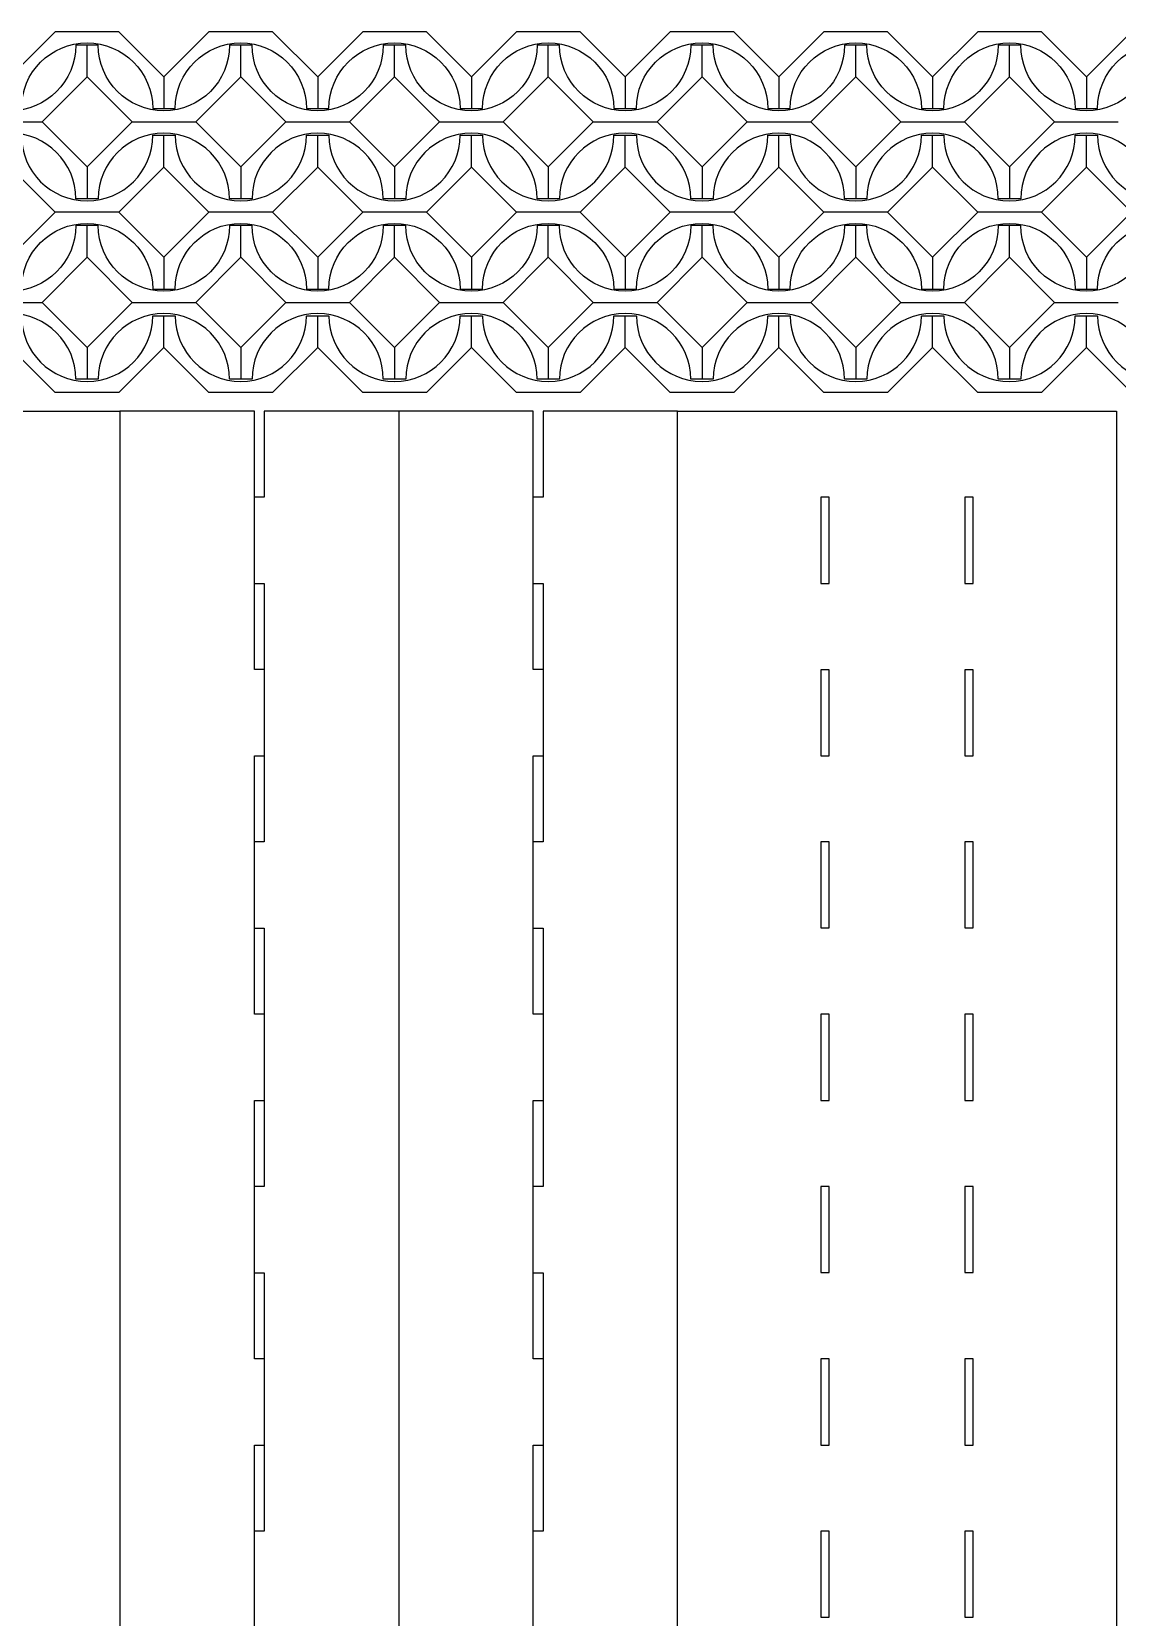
# Model space of a CAD drawing. Extents: x 0 to 1188, y -593 to 900.
# Drawn here: x 594.7 to 933.6, y 405 to 900 of the extents above; entities that cross this region are included whole.
import ezdxf

# ---------------------------------------------------------------- set-up
doc = ezdxf.new("R2010")
doc.units = 0
doc.layers.add('Layer_1', color=7, linetype='CONTINUOUS')

msp = doc.modelspace()

# ---------------------------------------------------------------- linework, layer by layer
at = {"layer": 'Layer_1', "color": 7}
for p, q in [((602.058806, 899.99998), (587.999926, 885.94118)), ((621.941046, 899.99998), (602.058806, 899.99998)), ((635.999926, 885.94118), (621.941046, 899.99998)), ((650.058806, 899.99998), (635.999926, 885.94118)), ((669.941046, 899.99998), (650.058806, 899.99998)), ((683.999926, 885.94118), (669.941046, 899.99998)), ((698.058786, 899.99998), (683.999926, 885.94118)), ((717.941036, 899.99998), (698.058786, 899.99998)), ((731.999919, 885.94118), (717.941036, 899.99998)), ((746.05879, 899.99998), (731.999919, 885.94118)), ((765.941039, 899.99998), (746.05879, 899.99998)), ((779.999919, 885.94118), (765.941039, 899.99998)), ((794.058796, 899.99998), (779.999916, 885.94118)), ((813.941036, 899.99998), (794.058796, 899.99998)), ((827.999916, 885.94118), (813.941036, 899.99998)), ((842.058796, 899.99998), (827.999916, 885.94118)), ((861.941036, 899.99998), (842.058796, 899.99998)), ((875.999916, 885.94118), (861.941036, 899.99998)), ((890.058776, 899.99998), (875.999916, 885.94118)), ((909.941026, 899.99998), (890.058776, 899.99998)), ((923.999909, 885.94118), (909.941026, 899.99998)), ((938.05878, 899.99998), (923.999909, 885.94118)), ((611.999878, 895.83811), (608.499938, 895.83811)), ((615.499936, 895.83811), (611.999876, 895.83811)), ((611.999878, 885.89701), (611.999878, 895.83811)), ((659.999876, 895.83811), (656.499937, 895.83811)), ((659.999876, 885.89701), (659.999876, 895.83811)), ((663.499936, 895.83811), (659.999876, 895.83811)), ((707.999869, 895.83811), (704.499929, 895.83811)), ((707.999869, 885.89701), (707.999869, 895.83811)), ((711.499929, 895.83811), (707.999869, 895.83811)), ((755.999869, 895.83811), (752.499929, 895.83811)), ((755.999869, 885.89701), (755.999869, 895.83811)), ((759.499929, 895.83811), (755.999869, 895.83811)), ((803.999869, 895.83811), (800.499929, 895.83811)), ((807.499926, 895.83811), (803.999866, 895.83811)), ((803.999869, 885.89701), (803.999869, 895.83811)), ((851.999866, 895.83811), (848.499927, 895.83811)), ((851.999866, 885.89701), (851.999866, 895.83811)), ((855.499926, 895.83811), (851.999866, 895.83811)), ((899.999859, 895.83811), (896.499919, 895.83811)), ((899.999859, 885.89701), (899.999859, 895.83811)), ((903.499919, 895.83811), (899.999859, 895.83811)), ((597.940998, 871.83821), (611.999878, 885.89701)), ((611.999876, 885.89701), (626.058756, 871.83821)), ((635.999926, 885.94118), (635.999926, 876.00008)), ((645.941005, 871.83821), (659.999876, 885.89701)), ((659.999876, 885.89701), (674.058759, 871.83821)), ((683.999926, 885.94118), (683.999926, 876.00008)), ((693.941009, 871.83821), (707.999869, 885.89701)), ((707.999869, 885.89701), (722.058749, 871.83821)), ((731.999919, 885.94118), (731.999919, 876.00008)), ((741.940989, 871.83821), (755.999869, 885.89701)), ((755.999869, 885.89701), (770.058749, 871.83821)), ((779.999916, 885.94118), (779.999916, 876.00008)), ((789.940989, 871.83821), (803.999869, 885.89701)), ((803.999866, 885.89701), (818.058746, 871.83821)), ((827.999916, 885.94118), (827.999916, 876.00008)), ((837.940995, 871.83821), (851.999866, 885.89701)), ((851.999866, 885.89701), (866.058749, 871.83821)), ((875.999916, 885.94118), (875.999916, 876.00008)), ((885.940999, 871.83821), (899.999859, 885.89701)), ((899.999859, 885.89701), (914.058739, 871.83821)), ((923.999909, 885.94118), (923.999909, 876.00008)), ((578.058758, 871.83819), (597.940998, 871.83819)), ((597.940998, 871.83819), (611.999878, 857.77939)), ((611.999876, 857.77939), (626.058756, 871.83819)), ((626.058756, 871.83819), (645.941005, 871.83819)), ((632.499866, 876.00008), (635.999926, 876.00008)), ((635.999926, 876.00008), (639.499866, 876.00008)), ((645.941005, 871.83819), (659.999876, 857.77939)), ((659.999876, 857.77939), (674.058759, 871.83819)), ((674.058759, 871.83819), (693.941009, 871.83819)), ((680.499866, 876.00008), (683.999926, 876.00008)), ((683.999926, 876.00008), (687.499866, 876.00008)), ((693.941009, 871.83819), (707.999869, 857.77939)), ((707.999869, 857.77939), (722.058749, 871.83819)), ((722.058749, 871.83819), (741.940989, 871.83819)), ((728.499859, 876.00008), (731.999919, 876.00008)), ((731.999919, 876.00008), (735.499858, 876.00008)), ((741.940989, 871.83819), (755.999869, 857.77939)), ((755.999869, 857.77939), (770.058749, 871.83819)), ((770.058749, 871.83819), (789.940989, 871.83819)), ((776.499859, 876.00008), (779.999919, 876.00008)), ((779.999916, 876.00008), (783.499856, 876.00008)), ((789.940989, 871.83819), (803.999869, 857.77939)), ((803.999866, 857.77939), (818.058746, 871.83819)), ((818.058746, 871.83819), (837.940995, 871.83819)), ((824.499856, 876.00008), (827.999916, 876.00008)), ((827.999916, 876.00008), (831.499856, 876.00008)), ((837.940995, 871.83819), (851.999866, 857.77939)), ((851.999866, 857.77939), (866.058749, 871.83819)), ((866.058749, 871.83819), (885.940999, 871.83819)), ((872.499856, 876.00008), (875.999916, 876.00008)), ((875.999916, 876.00008), (879.499856, 876.00008)), ((885.940999, 871.83819), (899.999859, 857.77939)), ((899.999859, 857.77939), (914.058739, 871.83819)), ((914.058739, 871.83819), (933.940979, 871.83819)), ((920.499849, 876.00008), (923.999909, 876.00008)), ((923.999909, 876.00008), (927.499848, 876.00008)), ((632.499866, 867.67632), (635.999926, 867.67632)), ((635.999926, 857.73522), (635.999926, 867.67632)), ((635.999926, 867.67632), (639.499866, 867.67632)), ((680.499866, 867.67632), (683.999926, 867.67632)), ((683.999926, 857.73522), (683.999926, 867.67632)), ((683.999926, 867.67632), (687.499866, 867.67632)), ((728.499859, 867.67632), (731.999919, 867.67632)), ((731.999919, 857.73522), (731.999919, 867.67632)), ((731.999919, 867.67632), (735.499858, 867.67632)), ((776.499859, 867.67632), (779.999919, 867.67632)), ((779.999916, 857.73522), (779.999916, 867.67632)), ((779.999916, 867.67632), (783.499856, 867.67632)), ((824.499856, 867.67632), (827.999916, 867.67632)), ((827.999916, 857.73522), (827.999916, 867.67632)), ((827.999916, 867.67632), (831.499856, 867.67632)), ((872.499856, 867.67632), (875.999916, 867.67632)), ((875.999916, 857.73522), (875.999916, 867.67632)), ((875.999916, 867.67632), (879.499856, 867.67632)), ((920.499849, 867.67632), (923.999909, 867.67632)), ((923.999909, 857.73522), (923.999909, 867.67632)), ((923.999909, 867.67632), (927.499848, 867.67632)), ((602.058806, 843.67642), (587.999926, 857.73522)), ((611.999878, 857.77939), (611.999878, 847.83829)), ((635.999926, 857.73522), (621.941046, 843.67642)), ((650.058806, 843.67642), (635.999926, 857.73522)), ((659.999876, 857.77939), (659.999876, 847.83829)), ((683.999926, 857.73522), (669.941046, 843.67642)), ((698.058786, 843.67642), (683.999926, 857.73522)), ((707.999869, 857.77939), (707.999869, 847.83829)), ((731.999919, 857.73522), (717.941036, 843.67642)), ((746.05879, 843.67642), (731.999919, 857.73522)), ((755.999869, 857.77939), (755.999869, 847.83829)), ((779.999919, 857.73522), (765.941039, 843.67642)), ((794.058796, 843.67642), (779.999916, 857.73522)), ((803.999869, 857.77939), (803.999869, 847.83829)), ((827.999916, 857.73522), (813.941036, 843.67642)), ((842.058796, 843.67642), (827.999916, 857.73522)), ((851.999866, 857.77939), (851.999866, 847.83829)), ((875.999916, 857.73522), (861.941036, 843.67642)), ((890.058776, 843.67642), (875.999916, 857.73522)), ((899.999859, 857.77939), (899.999859, 847.83829)), ((923.999909, 857.73522), (909.941026, 843.67642)), ((938.05878, 843.67642), (923.999909, 857.73522)), ((611.999878, 847.83829), (608.499938, 847.83829)), ((615.499936, 847.83829), (611.999876, 847.83829)), ((659.999876, 847.83829), (656.499937, 847.83829)), ((663.499936, 847.83829), (659.999876, 847.83829)), ((707.999869, 847.83829), (704.499929, 847.83829)), ((711.499929, 847.83829), (707.999869, 847.83829)), ((755.999869, 847.83829), (752.499929, 847.83829)), ((759.499929, 847.83829), (755.999869, 847.83829)), ((803.999869, 847.83829), (800.499929, 847.83829)), ((807.499926, 847.83829), (803.999866, 847.83829)), ((851.999866, 847.83829), (848.499927, 847.83829)), ((855.499926, 847.83829), (851.999866, 847.83829)), ((899.999859, 847.83829), (896.499919, 847.83829)), ((903.499919, 847.83829), (899.999859, 847.83829)), ((602.058806, 843.67638), (587.999926, 829.61758)), ((621.941046, 843.67642), (602.058806, 843.67642)), ((635.999926, 829.61758), (621.941046, 843.67638)), ((650.058806, 843.67638), (635.999926, 829.61758)), ((669.941046, 843.67642), (650.058806, 843.67642)), ((683.999926, 829.61758), (669.941046, 843.67638)), ((698.058786, 843.67638), (683.999926, 829.61758)), ((717.941036, 843.67642), (698.058786, 843.67642)), ((731.999919, 829.61758), (717.941036, 843.67638)), ((746.05879, 843.67638), (731.999919, 829.61758)), ((765.941039, 843.67642), (746.05879, 843.67642)), ((779.999919, 829.61758), (765.941039, 843.67638)), ((794.058796, 843.67638), (779.999916, 829.61758)), ((813.941036, 843.67642), (794.058796, 843.67642)), ((827.999916, 829.61758), (813.941036, 843.67638)), ((842.058796, 843.67638), (827.999916, 829.61758)), ((861.941036, 843.67642), (842.058796, 843.67642)), ((875.999916, 829.61758), (861.941036, 843.67638)), ((890.058776, 843.67638), (875.999916, 829.61758)), ((909.941026, 843.67642), (890.058776, 843.67642)), ((923.999909, 829.61758), (909.941026, 843.67638)), ((938.05878, 843.67638), (923.999909, 829.61758)), ((611.999878, 839.51451), (608.499938, 839.51451)), ((615.499936, 839.51451), (611.999876, 839.51451)), ((611.999878, 829.57341), (611.999878, 839.51451)), ((659.999876, 839.51451), (656.499937, 839.51451)), ((659.999876, 829.57341), (659.999876, 839.51451)), ((663.499936, 839.51451), (659.999876, 839.51451)), ((707.999869, 839.51451), (704.499929, 839.51451)), ((707.999869, 829.57341), (707.999869, 839.51451)), ((711.499929, 839.51451), (707.999869, 839.51451)), ((755.999869, 839.51451), (752.499929, 839.51451)), ((755.999869, 829.57341), (755.999869, 839.51451)), ((759.499929, 839.51451), (755.999869, 839.51451)), ((803.999869, 839.51451), (800.499929, 839.51451)), ((807.499926, 839.51451), (803.999866, 839.51451)), ((803.999869, 829.57341), (803.999869, 839.51451)), ((851.999866, 839.51451), (848.499927, 839.51451)), ((851.999866, 829.57341), (851.999866, 839.51451)), ((855.499926, 839.51451), (851.999866, 839.51451)), ((899.999859, 839.51451), (896.499919, 839.51451)), ((899.999859, 829.57341), (899.999859, 839.51451)), ((903.499919, 839.51451), (899.999859, 839.51451)), ((597.940998, 815.51461), (611.999878, 829.57341)), ((611.999876, 829.57341), (626.058756, 815.51461)), ((635.999926, 829.61758), (635.999926, 819.67648)), ((645.941005, 815.51461), (659.999876, 829.57341)), ((659.999876, 829.57341), (674.058759, 815.51461)), ((683.999926, 829.61758), (683.999926, 819.67648)), ((693.941009, 815.51461), (707.999869, 829.57341)), ((707.999869, 829.57341), (722.058749, 815.51461)), ((731.999919, 829.61758), (731.999919, 819.67648)), ((741.940989, 815.51461), (755.999869, 829.57341)), ((755.999869, 829.57341), (770.058749, 815.51461)), ((779.999916, 829.61758), (779.999916, 819.67648)), ((789.940989, 815.51461), (803.999869, 829.57341)), ((803.999866, 829.57341), (818.058746, 815.51461)), ((827.999916, 829.61758), (827.999916, 819.67648)), ((837.940995, 815.51461), (851.999866, 829.57341)), ((851.999866, 829.57341), (866.058749, 815.51461)), ((875.999916, 829.61758), (875.999916, 819.67648)), ((885.940999, 815.51461), (899.999859, 829.57341)), ((899.999859, 829.57341), (914.058739, 815.51461)), ((923.999909, 829.61758), (923.999909, 819.67648)), ((632.499866, 819.67648), (635.999926, 819.67648)), ((635.999926, 819.67648), (639.499866, 819.67648)), ((680.499866, 819.67648), (683.999926, 819.67648)), ((683.999926, 819.67648), (687.499866, 819.67648)), ((728.499859, 819.67648), (731.999919, 819.67648)), ((731.999919, 819.67648), (735.499858, 819.67648)), ((776.499859, 819.67648), (779.999919, 819.67648)), ((779.999916, 819.67648), (783.499856, 819.67648)), ((824.499856, 819.67648), (827.999916, 819.67648)), ((827.999916, 819.67648), (831.499856, 819.67648)), ((872.499856, 819.67648), (875.999916, 819.67648)), ((875.999916, 819.67648), (879.499856, 819.67648)), ((920.499849, 819.67648), (923.999909, 819.67648)), ((923.999909, 819.67648), (927.499848, 819.67648)), ((578.058758, 815.51459), (597.940998, 815.51459)), ((597.940998, 815.51459), (611.999878, 801.45579)), ((611.999876, 801.45579), (626.058756, 815.51459)), ((626.058756, 815.51459), (645.941005, 815.51459)), ((645.941005, 815.51459), (659.999876, 801.45579)), ((659.999876, 801.45579), (674.058759, 815.51459)), ((674.058759, 815.51459), (693.941009, 815.51459)), ((693.941009, 815.51459), (707.999869, 801.45579)), ((707.999869, 801.45579), (722.058749, 815.51459)), ((722.058749, 815.51459), (741.940989, 815.51459)), ((741.940989, 815.51459), (755.999869, 801.45579)), ((755.999869, 801.45579), (770.058749, 815.51459)), ((770.058749, 815.51459), (789.940989, 815.51459)), ((789.940989, 815.51459), (803.999869, 801.45579)), ((803.999866, 801.45579), (818.058746, 815.51459)), ((818.058746, 815.51459), (837.940995, 815.51459)), ((837.940995, 815.51459), (851.999866, 801.45579)), ((851.999866, 801.45579), (866.058749, 815.51459)), ((866.058749, 815.51459), (885.940999, 815.51459)), ((885.940999, 815.51459), (899.999859, 801.45579)), ((899.999859, 801.45579), (914.058739, 815.51459)), ((914.058739, 815.51459), (933.940979, 815.51459)), ((632.499866, 811.35272), (635.999926, 811.35272)), ((635.999926, 801.41162), (635.999926, 811.35272)), ((635.999926, 811.35272), (639.499866, 811.35272)), ((680.499866, 811.35272), (683.999926, 811.35272)), ((683.999926, 801.41162), (683.999926, 811.35272)), ((683.999926, 811.35272), (687.499866, 811.35272)), ((728.499859, 811.35272), (731.999919, 811.35272)), ((731.999919, 801.41162), (731.999919, 811.35272)), ((731.999919, 811.35272), (735.499858, 811.35272)), ((776.499859, 811.35272), (779.999919, 811.35272)), ((779.999916, 801.41162), (779.999916, 811.35272)), ((779.999916, 811.35272), (783.499856, 811.35272)), ((824.499856, 811.35272), (827.999916, 811.35272)), ((827.999916, 801.41162), (827.999916, 811.35272)), ((827.999916, 811.35272), (831.499856, 811.35272)), ((872.499856, 811.35272), (875.999916, 811.35272)), ((875.999916, 801.41162), (875.999916, 811.35272)), ((875.999916, 811.35272), (879.499856, 811.35272)), ((920.499849, 811.35272), (923.999909, 811.35272)), ((923.999909, 801.41162), (923.999909, 811.35272)), ((923.999909, 811.35272), (927.499848, 811.35272)), ((602.058806, 787.35282), (587.999926, 801.41162)), ((611.999878, 801.45579), (611.999878, 791.51469)), ((635.999926, 801.41162), (621.941046, 787.35282)), ((650.058806, 787.35282), (635.999926, 801.41162)), ((659.999876, 801.45579), (659.999876, 791.51469)), ((683.999926, 801.41162), (669.941046, 787.35282)), ((698.058786, 787.35282), (683.999926, 801.41162)), ((707.999869, 801.45579), (707.999869, 791.51469)), ((731.999919, 801.41162), (717.941036, 787.35282)), ((746.05879, 787.35282), (731.999919, 801.41162)), ((755.999869, 801.45579), (755.999869, 791.51469)), ((779.999919, 801.41162), (765.941039, 787.35282)), ((794.058796, 787.35282), (779.999916, 801.41162)), ((803.999869, 801.45579), (803.999869, 791.51469)), ((827.999916, 801.41162), (813.941036, 787.35282)), ((842.058796, 787.35282), (827.999916, 801.41162)), ((851.999866, 801.45579), (851.999866, 791.51469)), ((875.999916, 801.41162), (861.941036, 787.35282)), ((890.058776, 787.35282), (875.999916, 801.41162)), ((899.999859, 801.45579), (899.999859, 791.51469)), ((923.999909, 801.41162), (909.941026, 787.35282)), ((938.05878, 787.35282), (923.999909, 801.41162)), ((621.941046, 787.35282), (602.058806, 787.35282)), ((611.999878, 791.51469), (608.499938, 791.51469)), ((615.499936, 791.51469), (611.999876, 791.51469)), ((669.941046, 787.35282), (650.058806, 787.35282)), ((659.999876, 791.51469), (656.499937, 791.51469)), ((663.499936, 791.51469), (659.999876, 791.51469)), ((717.941036, 787.35282), (698.058786, 787.35282)), ((707.999869, 791.51469), (704.499929, 791.51469)), ((711.499929, 791.51469), (707.999869, 791.51469)), ((765.941039, 787.35282), (746.05879, 787.35282)), ((755.999869, 791.51469), (752.499929, 791.51469)), ((759.499929, 791.51469), (755.999869, 791.51469)), ((813.941036, 787.35282), (794.058796, 787.35282)), ((803.999869, 791.51469), (800.499929, 791.51469)), ((807.499926, 791.51469), (803.999866, 791.51469)), ((861.941036, 787.35282), (842.058796, 787.35282)), ((851.999866, 791.51469), (848.499927, 791.51469)), ((855.499926, 791.51469), (851.999866, 791.51469)), ((909.941026, 787.35282), (890.058776, 787.35282)), ((899.999859, 791.51469), (896.499919, 791.51469)), ((903.499919, 791.51469), (899.999859, 791.51469)), ((485.235846, 781.588531), (622.23582, 781.588531)), ((664.235626, 781.588403), (622.235779, 781.588403)), ((622.235779, 781.588403), (622.235779, 1.529443)), ((664.235626, 700.869541), (664.235626, 781.588403)), ((709.294715, 781.588403), (667.294319, 781.588403)), ((667.294319, 781.588403), (667.294319, 754.662624)), ((751.294549, 781.588403), (709.294702, 781.588403)), ((709.294702, 781.588403), (709.294702, 1.529443)), ((751.294549, 700.869541), (751.294549, 781.588403)), ((796.353639, 781.588403), (754.353242, 781.588403)), ((754.353242, 781.588403), (754.353242, 754.662624)), ((796.353624, 1.529488), (796.353624, 781.588531)), ((796.353624, 781.588531), (933.353598, 781.588531)), ((933.353598, 781.588531), (933.353598, 1.529488)), ((667.294319, 754.662624), (664.235626, 754.662624)), ((754.353242, 754.662624), (751.294549, 754.662624)), ((843.653448, 754.691952), (841.053458, 754.691952)), ((841.053458, 754.691952), (841.053458, 727.795451)), ((843.653448, 727.795451), (843.653448, 754.691952)), ((843.653448, 754.691952), (843.653448, 754.691952)), ((888.653769, 754.691952), (886.053779, 754.691952)), ((886.053779, 754.691952), (886.053779, 727.795451)), ((888.653769, 727.795451), (888.653769, 754.691952)), ((888.653769, 754.691952), (888.653769, 754.691952)), ((664.235626, 727.766082), (667.294319, 727.766082)), ((667.294319, 727.766082), (667.294319, 647.076431)), ((751.294549, 727.766082), (754.353242, 727.766082)), ((754.353242, 727.766082), (754.353242, 647.076431)), ((841.053458, 727.795451), (843.653448, 727.795451)), ((886.053779, 727.795451), (888.653769, 727.795451)), ((667.294319, 700.869541), (664.235626, 700.869541)), ((754.353242, 700.869541), (751.294549, 700.869541)), ((843.653448, 700.83985), (841.053458, 700.83985)), ((841.053458, 700.83985), (841.053458, 673.943349)), ((843.653448, 673.943349), (843.653448, 700.83985)), ((843.653448, 700.83985), (843.653448, 700.83985)), ((888.653769, 700.83995), (886.053779, 700.83995)), ((886.053779, 700.83995), (886.053779, 673.943349)), ((888.653769, 673.943349), (888.653769, 700.83995)), ((888.653769, 700.83995), (888.653769, 700.83995)), ((664.235626, 593.28332), (664.235626, 673.972972)), ((664.235626, 673.972972), (667.294319, 673.972972)), ((751.294549, 593.28332), (751.294549, 673.972972)), ((751.294549, 673.972972), (754.353242, 673.972972)), ((841.053458, 673.943349), (843.653448, 673.943349)), ((886.053779, 673.943349), (888.653769, 673.943349)), ((667.294319, 647.076431), (664.235626, 647.076431)), ((754.353242, 647.076431), (751.294549, 647.076431)), ((843.653448, 647.105749), (841.053458, 647.105749)), ((841.053458, 647.105749), (841.053458, 620.209248)), ((843.653448, 620.209248), (843.653448, 647.105749)), ((843.653448, 647.105749), (843.653448, 647.105749)), ((888.653769, 647.105849), (886.053779, 647.105849)), ((886.053779, 647.105849), (886.053779, 620.209248)), ((888.653769, 620.209248), (888.653769, 647.105849)), ((888.653769, 647.105849), (888.653769, 647.105849)), ((664.235626, 620.17989), (667.294319, 620.17989)), ((667.294319, 620.17989), (667.294319, 539.49021)), ((751.294549, 620.17989), (754.353242, 620.17989)), ((754.353242, 620.17989), (754.353242, 539.49021)), ((841.053458, 620.209248), (843.653448, 620.209248)), ((886.053779, 620.209248), (888.653769, 620.209248)), ((667.294319, 593.28332), (664.235626, 593.28332)), ((754.353242, 593.28332), (751.294549, 593.28332)), ((843.653448, 593.253647), (841.053458, 593.253647)), ((841.053458, 593.253647), (841.053458, 566.357146)), ((843.653448, 566.357146), (843.653448, 593.253647)), ((843.653448, 593.253647), (843.653448, 593.253647)), ((888.653769, 593.253647), (886.053779, 593.253647)), ((886.053779, 593.253647), (886.053779, 566.357146)), ((888.653769, 566.357146), (888.653769, 593.253647)), ((888.653769, 593.253647), (888.653769, 593.253647)), ((664.235626, 485.697127), (664.235626, 566.386779)), ((664.235626, 566.386779), (667.294319, 566.386779)), ((751.294549, 485.697127), (751.294549, 566.386779)), ((751.294549, 566.386779), (754.353242, 566.386779)), ((841.053458, 566.357146), (843.653448, 566.357146)), ((886.053779, 566.357146), (888.653769, 566.357146)), ((667.294319, 539.49021), (664.235626, 539.49021)), ((754.353242, 539.49021), (751.294549, 539.49021)), ((843.653448, 539.519545), (841.053458, 539.519545)), ((841.053458, 539.519545), (841.053458, 512.623045)), ((843.653448, 512.623045), (843.653448, 539.519545)), ((843.653448, 539.519545), (843.653448, 539.519545)), ((888.653769, 539.519545), (886.053779, 539.519545)), ((886.053779, 539.519545), (886.053779, 512.623045)), ((888.653769, 512.623045), (888.653769, 539.519545)), ((888.653769, 539.519545), (888.653769, 539.519545)), ((664.235626, 512.593669), (667.294319, 512.593669)), ((667.294319, 512.593669), (667.294319, 431.904017)), ((751.294549, 512.593669), (754.353242, 512.593669)), ((754.353242, 512.593669), (754.353242, 431.904017)), ((841.053458, 512.623045), (843.653448, 512.623045)), ((886.053779, 512.623045), (888.653769, 512.623045)), ((667.294319, 485.697127), (664.235626, 485.697127)), ((754.353242, 485.697127), (751.294549, 485.697127)), ((843.653448, 485.667444), (841.053458, 485.667444)), ((841.053458, 485.667444), (841.053458, 458.770943)), ((843.653448, 458.770943), (843.653448, 485.667444)), ((843.653448, 485.667444), (843.653448, 485.667444)), ((888.653769, 485.667444), (886.053779, 485.667444)), ((886.053779, 485.667444), (886.053779, 458.770943)), ((888.653769, 458.770943), (888.653769, 485.667444)), ((888.653769, 485.667444), (888.653769, 485.667444)), ((664.235626, 378.110906), (664.235626, 458.800558)), ((664.235626, 458.800558), (667.294319, 458.800558)), ((751.294549, 378.110906), (751.294549, 458.800558)), ((751.294549, 458.800558), (754.353242, 458.800558)), ((841.053458, 458.770943), (843.653448, 458.770943)), ((886.053779, 458.770943), (888.653769, 458.770943)), ((667.294319, 431.904017), (664.235626, 431.904017)), ((754.353242, 431.904017), (751.294549, 431.904017)), ((843.653448, 431.933342), (841.053458, 431.933342)), ((841.053458, 431.933342), (841.053458, 405.036841)), ((843.653448, 405.036841), (843.653448, 431.933342)), ((843.653448, 431.933342), (843.653448, 431.933342)), ((888.653769, 431.933342), (886.053779, 431.933342)), ((886.053779, 431.933342), (886.053779, 405.036841)), ((888.653769, 405.036841), (888.653769, 431.933342)), ((888.653769, 431.933342), (888.653769, 431.933342)), ((841.053458, 405.036841), (843.653448, 405.036841)), ((886.053779, 405.036841), (888.653769, 405.036841))]:
    msp.add_line(p, q, dxfattribs=at)
for points in [[(591.499866, 876.00008), (591.499866, 887.32188), (600.678016, 896.50008), (611.999866, 896.50008)], [(611.999866, 896.50008), (623.321706, 896.50008), (632.499866, 887.32188), (632.499866, 876.00008)], [(639.499866, 876.00008), (639.499866, 887.32188), (648.678016, 896.50008), (659.999866, 896.50008)], [(659.999866, 896.50008), (671.321706, 896.50008), (680.499866, 887.32188), (680.499866, 876.00008)], [(687.499866, 876.00008), (687.499866, 887.32188), (696.678006, 896.50008), (707.999856, 896.50008)], [(707.999856, 896.50008), (719.321696, 896.50008), (728.499859, 887.32188), (728.499859, 876.00008)], [(735.499858, 876.00008), (735.499858, 887.32188), (744.678009, 896.50008), (755.999859, 896.50008)], [(755.999859, 896.50008), (767.321699, 896.50008), (776.499859, 887.32188), (776.499859, 876.00008)], [(783.499856, 876.00008), (783.499856, 887.32188), (792.678006, 896.50008), (803.999856, 896.50008)], [(803.999856, 896.50008), (815.321696, 896.50008), (824.499856, 887.32188), (824.499856, 876.00008)], [(831.499856, 876.00008), (831.499856, 887.32188), (840.678006, 896.50008), (851.999856, 896.50008)], [(851.999856, 896.50008), (863.321696, 896.50008), (872.499856, 887.32188), (872.499856, 876.00008)], [(879.499856, 876.00008), (879.499856, 887.32188), (888.677996, 896.50008), (899.999846, 896.50008)], [(899.999846, 896.50008), (911.321686, 896.50008), (920.499849, 887.32188), (920.499849, 876.00008)], [(927.499848, 876.00008), (927.499848, 887.32188), (936.677999, 896.50008), (947.999849, 896.50008)], [(608.499938, 895.83811), (608.499938, 884.51631), (599.321788, 875.33811), (587.999938, 875.33811)], [(635.999936, 875.33811), (624.678096, 875.33811), (615.499936, 884.51631), (615.499936, 895.83811)], [(656.499937, 895.83811), (656.499937, 884.51631), (647.321786, 875.33811), (635.999936, 875.33811)], [(683.999939, 875.33811), (672.678099, 875.33811), (663.499936, 884.51631), (663.499936, 895.83811)], [(704.499929, 895.83811), (704.499929, 884.51631), (695.321789, 875.33811), (683.999939, 875.33811)], [(731.999929, 875.33811), (720.678089, 875.33811), (711.499929, 884.51631), (711.499929, 895.83811)], [(752.499929, 895.83811), (752.499929, 884.51631), (743.321779, 875.33811), (731.999929, 875.33811)], [(779.999929, 875.33811), (768.678089, 875.33811), (759.499929, 884.51631), (759.499929, 895.83811)], [(800.499929, 895.83811), (800.499929, 884.51631), (791.321779, 875.33811), (779.999929, 875.33811)], [(827.999926, 875.33811), (816.678086, 875.33811), (807.499926, 884.51631), (807.499926, 895.83811)], [(848.499927, 895.83811), (848.499927, 884.51631), (839.321776, 875.33811), (827.999926, 875.33811)], [(875.999929, 875.33811), (864.678089, 875.33811), (855.499926, 884.51631), (855.499926, 895.83811)], [(896.499919, 895.83811), (896.499919, 884.51631), (887.321779, 875.33811), (875.999929, 875.33811)], [(923.999919, 875.33811), (912.678079, 875.33811), (903.499919, 884.51631), (903.499919, 895.83811)], [(944.499919, 895.83811), (944.499919, 884.51631), (935.321769, 875.33811), (923.999919, 875.33811)], [(608.499938, 847.83829), (608.499938, 859.16009), (599.321788, 868.33829), (587.999938, 868.33829)], [(591.499866, 867.67632), (591.499866, 856.35452), (600.678016, 847.17632), (611.999866, 847.17632)], [(611.999866, 847.17632), (623.321706, 847.17632), (632.499866, 856.35452), (632.499866, 867.67632)], [(635.999936, 868.33829), (624.678096, 868.33829), (615.499936, 859.16009), (615.499936, 847.83829)], [(656.499937, 847.83829), (656.499937, 859.16009), (647.321786, 868.33829), (635.999936, 868.33829)], [(639.499866, 867.67632), (639.499866, 856.35452), (648.678016, 847.17632), (659.999866, 847.17632)], [(659.999866, 847.17632), (671.321706, 847.17632), (680.499866, 856.35452), (680.499866, 867.67632)], [(683.999939, 868.33829), (672.678099, 868.33829), (663.499936, 859.16009), (663.499936, 847.83829)], [(704.499929, 847.83829), (704.499929, 859.16009), (695.321789, 868.33829), (683.999939, 868.33829)], [(687.499866, 867.67632), (687.499866, 856.35452), (696.678006, 847.17632), (707.999856, 847.17632)], [(707.999856, 847.17632), (719.321696, 847.17632), (728.499859, 856.35452), (728.499859, 867.67632)], [(731.999929, 868.33829), (720.678089, 868.33829), (711.499929, 859.16009), (711.499929, 847.83829)], [(752.499929, 847.83829), (752.499929, 859.16009), (743.321779, 868.33829), (731.999929, 868.33829)], [(735.499858, 867.67632), (735.499858, 856.35452), (744.678009, 847.17632), (755.999859, 847.17632)], [(755.999859, 847.17632), (767.321699, 847.17632), (776.499859, 856.35452), (776.499859, 867.67632)], [(779.999929, 868.33829), (768.678089, 868.33829), (759.499929, 859.16009), (759.499929, 847.83829)], [(800.499929, 847.83829), (800.499929, 859.16009), (791.321779, 868.33829), (779.999929, 868.33829)], [(783.499856, 867.67632), (783.499856, 856.35452), (792.678006, 847.17632), (803.999856, 847.17632)], [(803.999856, 847.17632), (815.321696, 847.17632), (824.499856, 856.35452), (824.499856, 867.67632)], [(827.999926, 868.33829), (816.678086, 868.33829), (807.499926, 859.16009), (807.499926, 847.83829)], [(848.499927, 847.83829), (848.499927, 859.16009), (839.321776, 868.33829), (827.999926, 868.33829)], [(831.499856, 867.67632), (831.499856, 856.35452), (840.678006, 847.17632), (851.999856, 847.17632)], [(851.999856, 847.17632), (863.321696, 847.17632), (872.499856, 856.35452), (872.499856, 867.67632)], [(875.999929, 868.33829), (864.678089, 868.33829), (855.499926, 859.16009), (855.499926, 847.83829)], [(896.499919, 847.83829), (896.499919, 859.16009), (887.321779, 868.33829), (875.999929, 868.33829)], [(879.499856, 867.67632), (879.499856, 856.35452), (888.677996, 847.17632), (899.999846, 847.17632)], [(899.999846, 847.17632), (911.321686, 847.17632), (920.499849, 856.35452), (920.499849, 867.67632)], [(923.999919, 868.33829), (912.678079, 868.33829), (903.499919, 859.16009), (903.499919, 847.83829)], [(944.499919, 847.83829), (944.499919, 859.16009), (935.321769, 868.33829), (923.999919, 868.33829)], [(927.499848, 867.67632), (927.499848, 856.35452), (936.677999, 847.17632), (947.999849, 847.17632)], [(608.499938, 839.51451), (608.499938, 828.19271), (599.321788, 819.01451), (587.999938, 819.01451)], [(591.499866, 819.67648), (591.499866, 830.99828), (600.678016, 840.17648), (611.999866, 840.17648)], [(611.999866, 840.17648), (623.321706, 840.17648), (632.499866, 830.99828), (632.499866, 819.67648)], [(635.999936, 819.01451), (624.678096, 819.01451), (615.499936, 828.19271), (615.499936, 839.51451)], [(656.499937, 839.51451), (656.499937, 828.19271), (647.321786, 819.01451), (635.999936, 819.01451)], [(639.499866, 819.67648), (639.499866, 830.99828), (648.678016, 840.17648), (659.999866, 840.17648)], [(659.999866, 840.17648), (671.321706, 840.17648), (680.499866, 830.99828), (680.499866, 819.67648)], [(683.999939, 819.01451), (672.678099, 819.01451), (663.499936, 828.19271), (663.499936, 839.51451)], [(704.499929, 839.51451), (704.499929, 828.19271), (695.321789, 819.01451), (683.999939, 819.01451)], [(687.499866, 819.67648), (687.499866, 830.99828), (696.678006, 840.17648), (707.999856, 840.17648)], [(707.999856, 840.17648), (719.321696, 840.17648), (728.499859, 830.99828), (728.499859, 819.67648)], [(731.999929, 819.01451), (720.678089, 819.01451), (711.499929, 828.19271), (711.499929, 839.51451)], [(752.499929, 839.51451), (752.499929, 828.19271), (743.321779, 819.01451), (731.999929, 819.01451)], [(735.499858, 819.67648), (735.499858, 830.99828), (744.678009, 840.17648), (755.999859, 840.17648)], [(755.999859, 840.17648), (767.321699, 840.17648), (776.499859, 830.99828), (776.499859, 819.67648)], [(779.999929, 819.01451), (768.678089, 819.01451), (759.499929, 828.19271), (759.499929, 839.51451)], [(800.499929, 839.51451), (800.499929, 828.19271), (791.321779, 819.01451), (779.999929, 819.01451)], [(783.499856, 819.67648), (783.499856, 830.99828), (792.678006, 840.17648), (803.999856, 840.17648)], [(803.999856, 840.17648), (815.321696, 840.17648), (824.499856, 830.99828), (824.499856, 819.67648)], [(827.999926, 819.01451), (816.678086, 819.01451), (807.499926, 828.19271), (807.499926, 839.51451)], [(848.499927, 839.51451), (848.499927, 828.19271), (839.321776, 819.01451), (827.999926, 819.01451)], [(831.499856, 819.67648), (831.499856, 830.99828), (840.678006, 840.17648), (851.999856, 840.17648)], [(851.999856, 840.17648), (863.321696, 840.17648), (872.499856, 830.99828), (872.499856, 819.67648)], [(875.999929, 819.01451), (864.678089, 819.01451), (855.499926, 828.19271), (855.499926, 839.51451)], [(896.499919, 839.51451), (896.499919, 828.19271), (887.321779, 819.01451), (875.999929, 819.01451)], [(879.499856, 819.67648), (879.499856, 830.99828), (888.677996, 840.17648), (899.999846, 840.17648)], [(899.999846, 840.17648), (911.321686, 840.17648), (920.499849, 830.99828), (920.499849, 819.67648)], [(923.999919, 819.01451), (912.678079, 819.01451), (903.499919, 828.19271), (903.499919, 839.51451)], [(944.499919, 839.51451), (944.499919, 828.19271), (935.321769, 819.01451), (923.999919, 819.01451)], [(927.499848, 819.67648), (927.499848, 830.99828), (936.677999, 840.17648), (947.999849, 840.17648)], [(608.499938, 791.51469), (608.499938, 802.83649), (599.321788, 812.01469), (587.999938, 812.01469)], [(635.999936, 812.01469), (624.678096, 812.01469), (615.499936, 802.83649), (615.499936, 791.51469)], [(656.499937, 791.51469), (656.499937, 802.83649), (647.321786, 812.01469), (635.999936, 812.01469)], [(683.999939, 812.01469), (672.678099, 812.01469), (663.499936, 802.83649), (663.499936, 791.51469)], [(704.499929, 791.51469), (704.499929, 802.83649), (695.321789, 812.01469), (683.999939, 812.01469)], [(731.999929, 812.01469), (720.678089, 812.01469), (711.499929, 802.83649), (711.499929, 791.51469)], [(752.499929, 791.51469), (752.499929, 802.83649), (743.321779, 812.01469), (731.999929, 812.01469)], [(779.999929, 812.01469), (768.678089, 812.01469), (759.499929, 802.83649), (759.499929, 791.51469)], [(800.499929, 791.51469), (800.499929, 802.83649), (791.321779, 812.01469), (779.999929, 812.01469)], [(827.999926, 812.01469), (816.678086, 812.01469), (807.499926, 802.83649), (807.499926, 791.51469)], [(848.499927, 791.51469), (848.499927, 802.83649), (839.321776, 812.01469), (827.999926, 812.01469)], [(875.999929, 812.01469), (864.678089, 812.01469), (855.499926, 802.83649), (855.499926, 791.51469)], [(896.499919, 791.51469), (896.499919, 802.83649), (887.321779, 812.01469), (875.999929, 812.01469)], [(923.999919, 812.01469), (912.678079, 812.01469), (903.499919, 802.83649), (903.499919, 791.51469)], [(944.499919, 791.51469), (944.499919, 802.83649), (935.321769, 812.01469), (923.999919, 812.01469)], [(591.499866, 811.35272), (591.499866, 800.03092), (600.678016, 790.85272), (611.999866, 790.85272)], [(611.999866, 790.85272), (623.321706, 790.85272), (632.499866, 800.03092), (632.499866, 811.35272)], [(639.499866, 811.35272), (639.499866, 800.03092), (648.678016, 790.85272), (659.999866, 790.85272)], [(659.999866, 790.85272), (671.321706, 790.85272), (680.499866, 800.03092), (680.499866, 811.35272)], [(687.499866, 811.35272), (687.499866, 800.03092), (696.678006, 790.85272), (707.999856, 790.85272)], [(707.999856, 790.85272), (719.321696, 790.85272), (728.499859, 800.03092), (728.499859, 811.35272)], [(735.499858, 811.35272), (735.499858, 800.03092), (744.678009, 790.85272), (755.999859, 790.85272)], [(755.999859, 790.85272), (767.321699, 790.85272), (776.499859, 800.03092), (776.499859, 811.35272)], [(783.499856, 811.35272), (783.499856, 800.03092), (792.678006, 790.85272), (803.999856, 790.85272)], [(803.999856, 790.85272), (815.321696, 790.85272), (824.499856, 800.03092), (824.499856, 811.35272)], [(831.499856, 811.35272), (831.499856, 800.03092), (840.678006, 790.85272), (851.999856, 790.85272)], [(851.999856, 790.85272), (863.321696, 790.85272), (872.499856, 800.03092), (872.499856, 811.35272)], [(879.499856, 811.35272), (879.499856, 800.03092), (888.677996, 790.85272), (899.999846, 790.85272)], [(899.999846, 790.85272), (911.321686, 790.85272), (920.499849, 800.03092), (920.499849, 811.35272)], [(927.499848, 811.35272), (927.499848, 800.03092), (936.677999, 790.85272), (947.999849, 790.85272)]]:
    msp.add_open_spline(points, degree=3, dxfattribs=at)

doc.saveas('drawing.dxf')
